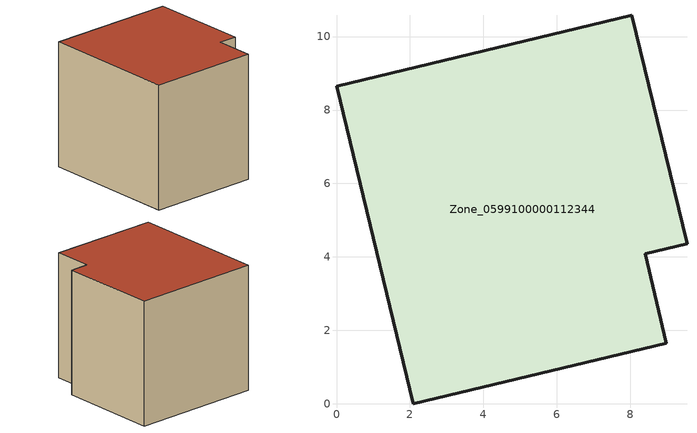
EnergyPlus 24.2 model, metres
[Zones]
Zone_0599100000112344
 floor ground (C_G): 0,8.65 8.04,10.58 9.54,4.36 8.4,4.09 8.98,1.66 2.08,0 z0
 wall outside (C_F): 2.08,0 8.98,1.66 8.4,4.09 9.54,4.36 8.04,10.58 0,8.65 2.08,0 z0:8
 roof outside (C_R): 8.04,10.58 0,8.65 2.08,0 8.98,1.66 8.4,4.09 9.54,4.36 z8
[BUILDING]
Pand.0599100000112344: North Axis=0; Terrain=City; Loads Convergence Tolerance Value=0.04; Temperature Convergence Tolerance Value=0.4; Solar Distribution=FullExterior; Maximum Number of Warmup Days=25; Minimum Number of Warmup Days=1
[Site:Location]
Rotterdam.The.Hague.AP_ZH_NLD Design_Conditions: Latitude=51.96; Longitude=4.45; Time Zone=1; Elevation=-4.5
[SITE:GROUNDTEMPERATURE:BUILDINGSURFACE]
18, 18, 18, 18, 18, 18, 18, 18, 18, 18, 18, 18
[MATERIAL] Thermal Absorptance=0.9; Solar Absorptance=0.7; Visible Absorptance=0.7
Name | Roughness | Thickness | Conductivity | Density | Specific Heat
G.TC.1965-1974 | MediumSmooth | 0.15 | 0.882353 | 540 | 1210
F.TC.1965-1974 | Rough | 0.3 | 0.697674 | 1920 | 840
R.TC.1965-1974 | MediumRough | 0.2 | 0.232558 | 1500 | 1000
[CONSTRUCTION]
C_G: G.TC.1965-1974
C_F: F.TC.1965-1974
C_R: R.TC.1965-1974
[ZONE]
Zone_0599100000112344: Type=1; Multiplier=1; Ceiling Height=Autocalculate; Volume=Autocalculate; Floor Area=autocalculate; Part of Total Floor Area=Yes
[ZONEINFILTRATION:DESIGNFLOWRATE]
Infil_Zone_0599100000112344: Zone or ZoneList or Space or SpaceList=Zone_0599100000112344; Schedule=AlwaysOn; Design Flow Rate Calculation Method=Flow/Area; Flow Rate per Floor Area=0.003; Constant Term Coefficient=1; Temperature Term Coefficient=0; Velocity Term Coefficient=0; Velocity Squared Term Coefficient=0
[HVACTEMPLATE:ZONE:IDEALLOADSAIRSYSTEM]
Zone_0599100000112344: Maximum Heating Supply Air Temperature=50; Minimum Cooling Supply Air Temperature=13; Maximum Heating Supply Air Humidity Ratio=0.0156; Minimum Cooling Supply Air Humidity Ratio=0.0077; Heating Limit=NoLimit; Cooling Limit=NoLimit; Dehumidification Control Type=ConstantSensibleHeatRatio; Cooling Sensible Heat Ratio=0.7; Dehumidification Setpoint=60; Humidification Control Type=None; Humidification Setpoint=30; Outdoor Air Method=None; Outdoor Air Flow Rate per Person=0.00944; Outdoor Air Flow Rate per Zone Floor Area=0; Outdoor Air Flow Rate per Zone=0; Demand Controlled Ventilation Type=None; Outdoor Air Economizer Type=NoEconomizer; Heat Recovery Type=None; Sensible Heat Recovery Effectiveness=0.7; Latent Heat Recovery Effectiveness=0.65
[ZONECONTROL:THERMOSTAT]
ThermostatControl_Zone_0599100000112344: Zone or ZoneList=Zone_0599100000112344; Control Type Schedule=DualSetpointControlType; Control 1=Thermostat_Zone_0599100000112344; Temperature Difference Between Cutout And Setpoint=0
[THERMOSTATSETPOINT:DUALSETPOINT]
Thermostat_Zone_0599100000112344: Heating Setpoint Temperature Schedule=HeatingSetpoint_Zone_0599100000112344; Cooling Setpoint Temperature Schedule=CoolingSetpoint_Zone_0599100000112344
[SCHEDULE:COMPACT]
HeatingSetpoint_Zone_0599100000112344: Through: 12/31, For: AllDays, Until: 24:00, 21
CoolingSetpoint_Zone_0599100000112344: Through: 12/31, For: AllDays, Until: 24:00, 24
DualSetpointControlType: Through: 12/31, For: AllDays, Until: 24:00, 4
AlwaysOn: Through: 12/31, For: AllDays, Until: 24:00, 1
